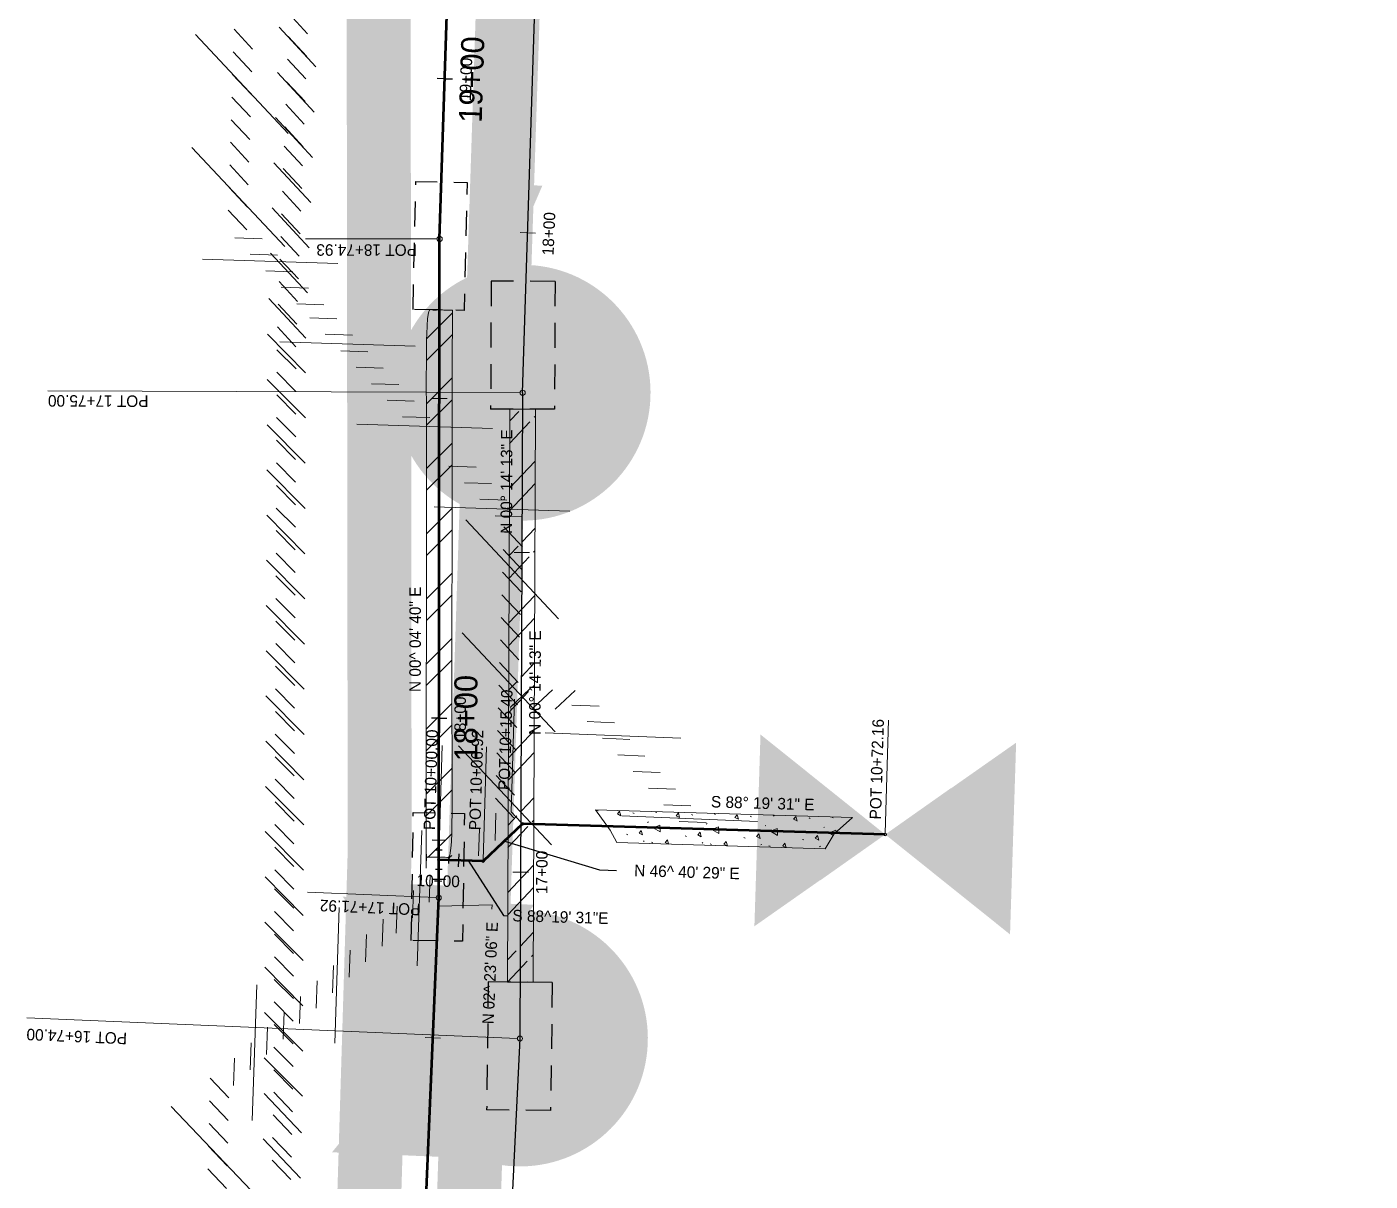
# Model space of a CAD drawing. Extents: x 2536931 to 2538613, y 7112513 to 7131087.
# Drawn here: x 2538304.2 to 2538514.2, y 7126585.4 to 7126765.9 of the extents above; entities that cross this region are included whole.
import ezdxf
from ezdxf.enums import TextEntityAlignment as Align

# ---------------------------------------------------------------- set-up
doc = ezdxf.new("R2010")
doc.units = 0
doc.header["$MEASUREMENT"] = 0
doc.linetypes.add('DGN Style 2', pattern=[6.486575, 3.891945, -2.59463])
for name, color, linetype, lineweight in [('C-BORE-PIT', 5, 'DGN Style 2', 30), ('C-PIPE-CASING', 6, 'Continuous', 13), ('C-SSWR-MHOL', 6, 'Continuous', 30), ('C-SSWR-MHOL-200SCALE', 6, 'Continuous', 30), ('C-SSWR-MHOL-20SCALE', 6, 'Continuous', 30), ('C-SSWR-UGND', 1, 'Continuous', 30), ('C-SSWR-UGND-ABAN', 7, 'Continuous', 13), ('C-SSWR-UGND-ABAN-20-SCALE', 7, 'Continuous', 13), ('C-WATR-INST-100SCALE', 7, 'Continuous', 30), ('C-WATR-INST-200SCALE', 3, 'Continuous', 30), ('C-WATR-INST-20SCALE', 30, 'Continuous', 30), ('C-WATR-INST-40SCALE', 1, 'Continuous', 30), ('C-WATR-UGND', 4, 'Continuous', 53), ('C-WATR-UGND-ABANDON-100', 7, 'Continuous', 13), ('C-WATR-UGND-ABANDON-20', 7, 'Continuous', 13), ('CONCRETE REPAIR', 7, 'Continuous', 13), ('D_ALIGN_WL_20_SCALE', 7, 'Continuous', 30), ('D_ALIGN_WL_40_SCALE', 7, 'Continuous', 30), ('D_ALIGN_WL_POT_20_SCALE', 7, 'Continuous', 0), ('distance', 54, 'Continuous', 0)]:
    doc.layers.add(name, color=color, linetype=linetype, lineweight=lineweight)
doc.layers.add('C-WATR-UGND-OLD', color=56, linetype='Continuous', lineweight=53, plot=False)
doc.styles.add('L90', font='simplex.shx', dxfattribs={"height": 0.0075})
doc.styles.add('Style-BRIDGE', font='BRIDGE.shx')

# ---------------------------------------------------------------- blocks, each defined once
blk = doc.blocks.new('WVP40SC')
at = {"layer": 'C-WATR-INST-40SCALE', "extrusion": (0, 0, -1)}
blk.add_solid([(4, -3), (4, 3), (0, 0)], dxfattribs=at)
at = {"layer": 'C-WATR-INST-40SCALE'}
blk.add_solid([(0, 0), (4, -3), (4, 3)], dxfattribs=at)
blk = doc.blocks.new('WVP40SC_1')
at = {"layer": 'C-WATR-INST-20SCALE', "extrusion": (0, 0, -1)}
blk.add_solid([(4, -3), (4, 3), (0, 0)], dxfattribs=at)
at = {"layer": 'C-WATR-INST-20SCALE'}
blk.add_solid([(0, 0), (4, -3), (4, 3)], dxfattribs=at)
blk = doc.blocks.new('WVP40SC_2')
at = {"layer": 'C-WATR-INST-200SCALE', "extrusion": (0, 0, -1)}
blk.add_solid([(4, -3), (4, 3), (0, 0)], dxfattribs=at)
at = {"layer": 'C-WATR-INST-200SCALE'}
blk.add_solid([(0, 0), (4, -3), (4, 3)], dxfattribs=at)
blk = doc.blocks.new('WVP40SC_3')
at = {"layer": 'C-WATR-UGND-OLD', "extrusion": (0, 0, -1)}
blk.add_solid([(4, -3), (4, 3), (0, 0)], dxfattribs=at)
at = {"layer": 'C-WATR-UGND-OLD'}
blk.add_solid([(0, 0), (4, -3), (4, 3)], dxfattribs=at)
blk = doc.blocks.new('*U113')
at = {"layer": 'C-WATR-INST-20SCALE'}
for p, q in [((-1.03, 1.54), (0, 1.54)), ((-0.52, 1.54), (-0.52, 0)), ((1.04, 0.47), (1.01, -0.56)), ((-0.01, -1.54), (-1.04, -1.54)), ((-0.52, -1.54), (-0.52, 0)), ((1.02, -0.05), (-0.52, 0))]:
    blk.add_line(p, q, dxfattribs=at)
blk = doc.blocks.new('*U114')
at = {"layer": 'C-WATR-INST-40SCALE'}
for p, q in [((-2.07, 3.09), (-0.01, 3.08)), ((-1.04, 3.09), (-1.04, 0)), ((-1.05, -3.09), (-1.04, 0)), ((2.07, 0.93), (2.01, -1.12)), ((2.04, -0.09), (-1.04, 0)), ((-0.02, -3.09), (-2.07, -3.08))]:
    blk.add_line(p, q, dxfattribs=at)

msp = doc.modelspace()

# ---------------------------------------------------------------- hatches: boundary and pattern name
at = {"layer": 'C-PIPE-CASING', "lineweight": 13}
h = msp.add_hatch(dxfattribs=at)
h.set_pattern_fill('ANSI32', color=256, style=0)
h.set_pattern_definition([(224.922, (2538369.448, 7126658.9584), (5.1119, 15.2666), []), (224.922, (2538371.1425, 7126657.259), (5.1119, 15.2666), [])])
h.paths.add_polyline_path([(2538370.7, 7126721.63), (2538366.7, 7126721.72), (2538366.59, 7126636.12), (2538370.59, 7126636.05)])
h = msp.add_hatch(dxfattribs=at)
h.set_pattern_fill('ANSI32', color=256, style=0)
h.set_pattern_definition([(226.636, (2538375.41, 7126626.404), (5.3396, 16.13966), [14.4, -1]), (226.636, (2538377.155, 7126624.756), (5.3396, 16.13966), [14.4, -1])])
h.paths.add_polyline_path([(2538383.68, 7126706.16), (2538379.68, 7126706.17), (2538379.31, 7126616.55), (2538383.31, 7126616.53)])
at = {"layer": 'C-SSWR-MHOL'}
h = msp.add_hatch(color=256, dxfattribs=at)
edge = h.paths.add_edge_path()
edge.add_arc((2538381.69, 7126708.73), 4, 87.5172, 447.5172)
h = msp.add_hatch(color=256, dxfattribs=at)
edge = h.paths.add_edge_path()
edge.add_arc((2538381.27, 7126607.74), 4, 87.5172, 447.5172)
at = {"layer": 'C-SSWR-MHOL-200SCALE'}
h = msp.add_hatch(color=256, dxfattribs=at)
edge = h.paths.add_edge_path()
edge.add_arc((2538381.69, 7126708.73), 20, 87.5172, 447.5172)
h = msp.add_hatch(color=256, dxfattribs=at)
edge = h.paths.add_edge_path()
edge.add_arc((2538381.27, 7126607.74), 20, 87.5172, 447.5172)
at = {"layer": 'C-SSWR-MHOL-20SCALE'}
h = msp.add_hatch(color=256, dxfattribs=at)
edge = h.paths.add_edge_path()
edge.add_arc((2538381.69, 7126708.73), 2, 87.5172, 447.5172)
h = msp.add_hatch(color=256, dxfattribs=at)
edge = h.paths.add_edge_path()
edge.add_arc((2538381.27, 7126607.74), 2, 87.5172, 447.5172)
at = {"layer": 'CONCRETE REPAIR', "linetype": 'Continuous', "lineweight": 0}
h = msp.add_hatch(dxfattribs=at)
h.set_pattern_fill('CONCR2', color=256, style=0)
h.set_pattern_definition([(152.499, (2538406.2206, 7126642.2751), (18.07405, -10.536812), [0.61556, -91.2449]), (51.378, (2538405.6746, 7126642.55937), (-47.688198, -58.621107), [0.55305, -137.0636]), (-74.659, (2538406.0198, 7126642.9915), (-0.29448, -9.99566), [0.744, -30.6316]), (170.5654, (2538408.5956, 7126645.347), (63.99538, -11.889684), [1.2809, -72.9022]), (42.3638, (2538407.332, 7126645.557), (-9.478744, -9.725089), [1.1455, -113.9125]), (-67.013, (2538408.1784, 7126646.329), (8.8898, -10.26624), [1.0448, -20.9648]), (149.759, (2538403.1673, 7126640.0286), (8.8898, -10.26624), [1.281, -19.6402]), (21.838, (2538402.0607, 7126640.6737), (-27.84727, -9.18394), [1.1313, -48.9746]), (-86.9127, (2538403.1108, 7126641.0945), (6.239479, -100.227206), [1.0453, -109.3378]), (31.4574, (2538404.1585, 7126645.7741), (-28.14175, -19.1796), [0.1601, -54.7088]), (154.787, (2538402.3013, 7126648.3162), (27.25832, -10.80739), [0.2189, -49.887]), (154.787, (2538410.92, 7126644.5975), (27.25832, -10.80739), [0.2187, -49.8872]), (154.787, (2538408.2866, 7126642.654), (27.25832, -10.80739), [0.2189, -49.887]), (4.524, (2538406.3534, 7126647.9547), (9.184265, -0.270574), [0.201, -92.2241]), (154.787, (2538402.6566, 7126643.0419), (27.25832, -10.80739), [0.2187, -49.8872]), (154.787, (2538407.2774, 7126639.308), (27.25832, -10.80739), [0.2188, -49.8871]), (152.499, (2538409.6087, 7126639.2836), (18.07405, -10.53681), [0.6157, -91.2448]), (51.378, (2538409.0626, 7126639.56784), (-47.688198, -58.621107), [0.55327, -137.06337]), (-74.659, (2538409.408, 7126640), (-0.29448, -9.99566), [0.7441, -30.6314]), (152.499, (2538404.8041, 7126648.0871), (18.074052, -10.536812), [0.61556, -91.2449]), (51.378, (2538404.2581, 7126648.37135), (-47.688198, -58.621107), [0.55305, -137.0636]), (-74.659, (2538404.6033, 7126648.8034), (-0.29448, -9.99566), [0.744, -30.6316]), (31.457, (2538410.3862, 7126641.2338), (-28.14175, -19.1796), [0.1601, -54.7088]), (32.5367, (2538410.0279, 7126648.2568), (-28.141753, -19.179603), [0.1602, -88.7393])])
h.paths.add_polyline_path([(2538395.4, 7126640.34), (2538396.4, 7126638.38), (2538429.02, 7126637.42), (2538430.43, 7126639.75), (2538433.28, 7126642.3), (2538393.07, 7126643.48)])

# ---------------------------------------------------------------- linework, layer by layer
at = {"layer": 'C-BORE-PIT'}
for p, q in [((2538376.76, 7126726.18), (2538376.68, 7126706.18)), ((2538386.76, 7126726.14), (2538376.76, 7126726.18)), ((2538386.76, 7126726.14), (2538386.68, 7126706.14)), ((2538386.68, 7126706.14), (2538376.68, 7126706.18)), ((2538376.31, 7126616.6), (2538376.06, 7126596.6)), ((2538386.31, 7126616.48), (2538376.31, 7126616.6)), ((2538386.31, 7126616.48), (2538386.06, 7126596.48)), ((2538386.06, 7126596.48), (2538376.06, 7126596.6))]:
    msp.add_line(p, q, dxfattribs=at)
at = {"layer": 'C-BORE-PIT', "flags": 128}
for points in [[(2538364.55, 7126721.77), (2538364.99, 7126741.76), (2538372.99, 7126741.59), (2538372.55, 7126721.59)], [(2538364.28, 7126623.08), (2538364.59, 7126643.08), (2538372.59, 7126642.95), (2538372.28, 7126622.96)]]:
    msp.add_lwpolyline(points, close=True, dxfattribs=at)
at = {"layer": 'C-PIPE-CASING', "lineweight": 13, "flags": 128}
msp.add_lwpolyline([(2538379.68, 7126706.17), (2538379.31, 7126616.56), (2538383.31, 7126616.55), (2538383.68, 7126706.16)], close=True, dxfattribs=at)
at = {"layer": 'C-PIPE-CASING', "linetype": 'Continuous', "lineweight": 13}
msp.add_open_spline([(2538370.7, 7126721.63), (2538366.7, 7126721.72), (2538366.59, 7126636.12), (2538370.59, 7126636.05), (2538370.7, 7126721.63)], degree=1, dxfattribs=at)
at = {"layer": 'C-SSWR-UGND'}
for p, q in [((2538381.69, 7126708.73), (2538396.35, 7127173.5)), ((2538381.69, 7126708.73), (2538381.27, 7126607.74)), ((2538381.27, 7126607.74), (2538364.27, 7126259.15))]:
    msp.add_line(p, q, dxfattribs=at)
at = {"layer": 'C-SSWR-UGND', "extrusion": (0, 0, -1)}
msp.add_solid([(-2538380.66, 7126741.24), (-2538382.55, 7126735.98), (-2538384.77, 7126741.11)], dxfattribs=at)
at = {"layer": 'C-SSWR-UGND-ABAN', "linetype": 'Continuous'}
for p, q in [((2538343.59, 7126765.89), (2538349.37, 7126759.67)), ((2538343.33, 7126758.82), (2538349.1, 7126752.6)), ((2538343.06, 7126751.75), (2538348.83, 7126745.53)), ((2538342.8, 7126744.69), (2538348.57, 7126738.47)), ((2538342.53, 7126737.62), (2538348.3, 7126731.4)), ((2538342.27, 7126730.56), (2538348.04, 7126724.33)), ((2538342, 7126723.49), (2538347.77, 7126717.27)), ((2538341.78, 7126717.87), (2538347.75, 7126711.85)), ((2538341.75, 7126710.8), (2538347.72, 7126704.78)), ((2538341.72, 7126703.73), (2538347.69, 7126697.71)), ((2538341.69, 7126696.66), (2538347.66, 7126690.64)), ((2538341.66, 7126689.59), (2538347.63, 7126683.56)), ((2538341.62, 7126682.52), (2538347.6, 7126676.49)), ((2538341.59, 7126675.45), (2538347.57, 7126669.42)), ((2538341.56, 7126668.38), (2538347.54, 7126662.35)), ((2538341.53, 7126661.31), (2538347.51, 7126655.28)), ((2538341.5, 7126654.24), (2538347.48, 7126648.21)), ((2538341.47, 7126647.16), (2538347.45, 7126641.14)), ((2538341.44, 7126640.09), (2538347.41, 7126634.07)), ((2538341.41, 7126633.02), (2538347.38, 7126627)), ((2538341.38, 7126625.95), (2538347.35, 7126619.93)), ((2538341.35, 7126618.88), (2538347.32, 7126612.85)), ((2538341.32, 7126611.81), (2538347.29, 7126605.78)), ((2538341.29, 7126604.74), (2538347.26, 7126598.71)), ((2538341.27, 7126599.12), (2538347.11, 7126592.97)), ((2538341.09, 7126592.05), (2538346.93, 7126585.9))]:
    msp.add_line(p, q, dxfattribs=at)
at = {"layer": 'C-SSWR-UGND-ABAN-20-SCALE', "linetype": 'Continuous'}
for p, q in [((2538345.17, 7126767.96), (2538348.06, 7126764.85)), ((2538345.04, 7126764.43), (2538347.92, 7126761.32)), ((2538344.91, 7126760.9), (2538347.79, 7126757.79)), ((2538344.77, 7126757.36), (2538347.66, 7126754.25)), ((2538344.64, 7126753.83), (2538347.53, 7126750.72)), ((2538344.51, 7126750.3), (2538347.39, 7126747.19)), ((2538344.4, 7126747.3), (2538347.28, 7126744.19)), ((2538344.26, 7126743.77), (2538347.15, 7126740.66)), ((2538344.13, 7126740.23), (2538347.02, 7126737.12)), ((2538344, 7126736.7), (2538346.88, 7126733.59)), ((2538343.87, 7126733.17), (2538346.75, 7126730.06)), ((2538343.73, 7126729.63), (2538346.62, 7126726.52)), ((2538343.6, 7126726.1), (2538346.49, 7126722.99)), ((2538343.47, 7126722.57), (2538346.36, 7126719.46)), ((2538343.34, 7126719.04), (2538346.22, 7126715.92)), ((2538343.27, 7126715.45), (2538346.25, 7126712.44)), ((2538343.25, 7126711.92), (2538346.24, 7126708.9)), ((2538343.24, 7126708.38), (2538346.22, 7126705.37)), ((2538343.22, 7126704.84), (2538346.21, 7126701.83)), ((2538343.21, 7126701.31), (2538346.19, 7126698.3)), ((2538343.19, 7126697.77), (2538346.18, 7126694.76)), ((2538343.18, 7126694.24), (2538346.16, 7126691.22)), ((2538343.16, 7126690.7), (2538346.15, 7126687.69)), ((2538343.15, 7126687.17), (2538346.13, 7126684.15)), ((2538343.13, 7126683.63), (2538346.12, 7126680.62)), ((2538343.11, 7126680.1), (2538346.1, 7126677.08)), ((2538343.1, 7126676.56), (2538346.09, 7126673.55)), ((2538343.08, 7126673.02), (2538346.07, 7126670.01)), ((2538343.07, 7126669.49), (2538346.06, 7126666.48)), ((2538343.05, 7126665.95), (2538346.04, 7126662.94)), ((2538343.04, 7126662.42), (2538346.02, 7126659.41)), ((2538343.02, 7126658.88), (2538346.01, 7126655.87)), ((2538343.01, 7126655.35), (2538345.99, 7126652.33)), ((2538342.99, 7126651.81), (2538345.98, 7126648.8)), ((2538342.98, 7126648.28), (2538345.96, 7126645.26)), ((2538342.96, 7126644.74), (2538345.95, 7126641.73)), ((2538342.95, 7126641.21), (2538345.93, 7126638.19)), ((2538342.93, 7126637.67), (2538345.92, 7126634.66)), ((2538342.91, 7126634.13), (2538345.9, 7126631.12)), ((2538342.9, 7126631.13), (2538345.89, 7126628.12)), ((2538342.89, 7126627.6), (2538345.87, 7126624.59)), ((2538342.87, 7126624.06), (2538345.86, 7126621.05)), ((2538342.86, 7126620.53), (2538345.84, 7126617.51)), ((2538342.84, 7126616.99), (2538345.83, 7126613.98)), ((2538342.83, 7126613.46), (2538345.81, 7126610.44)), ((2538342.81, 7126609.92), (2538345.8, 7126606.91)), ((2538342.79, 7126606.39), (2538345.78, 7126603.37)), ((2538342.78, 7126602.85), (2538345.77, 7126599.84)), ((2538342.78, 7126599.35), (2538345.7, 7126596.27)), ((2538342.69, 7126595.81), (2538345.61, 7126592.74)), ((2538342.59, 7126592.28), (2538345.52, 7126589.2)), ((2538342.5, 7126588.74), (2538345.42, 7126585.67))]:
    msp.add_line(p, q, dxfattribs=at)
at = {"layer": 'C-WATR-UGND'}
for p, q in [((2538368.71, 7126732.77), (2538423.09, 7128457.03)), ((2538368.57, 7126629.76), (2538368.71, 7126732.77)), ((2538381.67, 7126641.31), (2538375.5, 7126635.49)), ((2538353.1, 7126258.17), (2538368.57, 7126629.76))]:
    msp.add_line(p, q, dxfattribs=at)
at = {"layer": 'C-WATR-UGND', "flags": 128}
for points in [[(2538438.4, 7126639.65), (2538381.67, 7126641.31)], [(2538375.5, 7126635.49), (2538368.58, 7126635.69)]]:
    msp.add_lwpolyline(points, dxfattribs=at)
at = {"layer": 'C-WATR-UGND-ABANDON-100'}
for p, q in [((2538345.04, 7126749.27), (2538330.53, 7126764.74)), ((2538344.48, 7126731.6), (2538329.96, 7126747.07)), ((2538352.8, 7126728.92), (2538331.6, 7126729.62)), ((2538364.89, 7126716.02), (2538343.69, 7126716.71)), ((2538376.97, 7126703.12), (2538355.77, 7126703.81)), ((2538389.06, 7126690.22), (2538367.86, 7126690.91)), ((2538387.32, 7126673.37), (2538372.8, 7126688.84)), ((2538386.75, 7126655.7), (2538372.24, 7126671.17)), ((2538406.42, 7126654.7), (2538385.23, 7126655.56)), ((2538386.19, 7126638.03), (2538371.68, 7126653.5)), ((2538418.4, 7126641.7), (2538397.21, 7126642.56)), ((2538365.9, 7126640.29), (2538365.21, 7126619.09)), ((2538353, 7126628.21), (2538352.31, 7126607.01)), ((2538340.1, 7126616.12), (2538339.41, 7126594.92)), ((2538326.7, 7126597.11), (2538341.34, 7126581.76))]:
    msp.add_line(p, q, dxfattribs=at)
at = {"layer": 'C-WATR-UGND-ABANDON-20', "linetype": 'Continuous'}
for p, q in [((2538336.55, 7126765.56), (2538339.46, 7126762.47)), ((2538336.44, 7126762.03), (2538339.34, 7126758.93)), ((2538336.33, 7126758.49), (2538339.23, 7126755.4)), ((2538336.22, 7126754.96), (2538339.12, 7126751.86)), ((2538336.1, 7126751.42), (2538339.01, 7126748.33)), ((2538335.99, 7126747.89), (2538338.89, 7126744.8)), ((2538335.88, 7126744.36), (2538338.78, 7126741.26)), ((2538335.77, 7126740.82), (2538338.67, 7126737.73)), ((2538335.65, 7126737.29), (2538338.56, 7126734.2)), ((2538336.69, 7126732.96), (2538340.93, 7126732.82)), ((2538339.1, 7126730.38), (2538343.34, 7126730.24)), ((2538341.52, 7126727.8), (2538345.76, 7126727.66)), ((2538343.94, 7126725.22), (2538348.18, 7126725.08)), ((2538346.35, 7126722.64), (2538350.6, 7126722.5)), ((2538348.41, 7126720.45), (2538352.65, 7126720.31)), ((2538350.82, 7126717.87), (2538355.06, 7126717.73)), ((2538353.24, 7126715.29), (2538357.48, 7126715.15)), ((2538355.66, 7126712.71), (2538359.9, 7126712.57)), ((2538358.07, 7126710.13), (2538362.32, 7126709.99)), ((2538360.49, 7126707.55), (2538364.73, 7126707.41)), ((2538362.91, 7126704.97), (2538367.15, 7126704.83)), ((2538370.16, 7126697.23), (2538374.4, 7126697.09)), ((2538372.58, 7126694.65), (2538376.82, 7126694.51)), ((2538375, 7126692.07), (2538379.24, 7126691.93)), ((2538377.41, 7126689.49), (2538381.65, 7126689.35)), ((2538378.77, 7126687.74), (2538381.67, 7126684.64)), ((2538378.66, 7126684.2), (2538381.56, 7126681.11)), ((2538378.55, 7126680.67), (2538381.45, 7126677.57)), ((2538378.43, 7126677.13), (2538381.34, 7126674.04)), ((2538378.32, 7126673.6), (2538381.22, 7126670.51)), ((2538378.21, 7126670.07), (2538381.11, 7126666.97)), ((2538378.09, 7126666.53), (2538381, 7126663.44)), ((2538377.98, 7126663), (2538380.89, 7126659.91)), ((2538379.74, 7126659.49), (2538382.83, 7126662.4)), ((2538383.27, 7126659.38), (2538386.36, 7126662.28)), ((2538386.8, 7126659.27), (2538389.9, 7126662.17)), ((2538377.87, 7126659.47), (2538380.77, 7126656.37)), ((2538389.4, 7126659.89), (2538393.64, 7126659.72)), ((2538391.79, 7126657.29), (2538396.03, 7126657.12)), ((2538377.76, 7126655.93), (2538380.66, 7126652.84)), ((2538394.19, 7126654.69), (2538398.43, 7126654.52)), ((2538377.64, 7126652.4), (2538380.55, 7126649.3)), ((2538396.58, 7126652.09), (2538400.82, 7126651.92)), ((2538377.53, 7126648.86), (2538380.43, 7126645.77)), ((2538398.98, 7126649.49), (2538403.22, 7126649.32)), ((2538401.38, 7126646.89), (2538405.62, 7126646.72)), ((2538377.42, 7126645.33), (2538380.32, 7126642.24)), ((2538403.77, 7126644.29), (2538408.01, 7126644.12)), ((2538377.52, 7126642.96), (2538377.38, 7126638.72)), ((2538406.17, 7126641.69), (2538410.41, 7126641.52)), ((2538374.94, 7126640.54), (2538374.8, 7126636.3)), ((2538367.2, 7126633.29), (2538367.06, 7126629.05)), ((2538364.62, 7126630.87), (2538364.48, 7126626.63)), ((2538362.04, 7126628.46), (2538361.9, 7126624.22)), ((2538359.85, 7126626.41), (2538359.71, 7126622.17)), ((2538357.27, 7126623.99), (2538357.13, 7126619.75)), ((2538354.69, 7126621.57), (2538354.55, 7126617.33)), ((2538352.11, 7126619.15), (2538351.97, 7126614.91)), ((2538349.53, 7126616.74), (2538349.39, 7126612.5)), ((2538346.95, 7126614.32), (2538346.81, 7126610.08)), ((2538344.37, 7126611.9), (2538344.23, 7126607.66)), ((2538341.79, 7126609.49), (2538341.65, 7126605.25)), ((2538339.21, 7126607.07), (2538339.07, 7126602.83)), ((2538336.63, 7126604.65), (2538336.49, 7126600.41)), ((2538332.81, 7126601.52), (2538335.73, 7126598.45)), ((2538332.72, 7126597.99), (2538335.65, 7126594.92)), ((2538332.64, 7126594.45), (2538335.56, 7126591.38)), ((2538332.55, 7126590.92), (2538335.48, 7126587.85)), ((2538332.47, 7126587.38), (2538335.39, 7126584.31))]:
    msp.add_line(p, q, dxfattribs=at)
at = {"layer": 'CONCRETE REPAIR', "linetype": 'Continuous', "flags": 128}
msp.add_lwpolyline([(2538395.4, 7126640.34), (2538396.4, 7126638.38), (2538429.02, 7126637.42), (2538430.43, 7126639.75), (2538433.28, 7126642.3), (2538393.07, 7126643.48)], close=True, dxfattribs=at)
at = {"layer": 'D_ALIGN_WL_20_SCALE', "color": 6, "lineweight": 13}
for p, q in [((2538369.5, 7126757.83), (2538368.3, 7126757.87)), ((2538369.5, 7126757.83), (2538370.7, 7126757.79)), ((2538368.68, 7126707.84), (2538367.48, 7126707.84)), ((2538368.68, 7126707.84), (2538369.88, 7126707.84)), ((2538368.61, 7126657.84), (2538367.41, 7126657.85)), ((2538368.61, 7126657.84), (2538369.81, 7126657.84)), ((2538376.9, 7126628.62), (2538368.52, 7126628.46)), ((2538376.88, 7126627.96), (2538376.9, 7126628.62)), ((2538367.65, 7126607.86), (2538366.45, 7126607.91)), ((2538367.65, 7126607.86), (2538368.85, 7126607.81))]:
    msp.add_line(p, q, dxfattribs=at)
at = {"layer": 'D_ALIGN_WL_20_SCALE', "color": 2, "lineweight": 13}
for p, q in [((2538382.48, 7126733.72), (2538381.28, 7126733.76)), ((2538382.48, 7126733.72), (2538383.68, 7126733.68)), ((2538381.58, 7126683.73), (2538380.38, 7126683.74)), ((2538381.58, 7126683.73), (2538382.78, 7126683.73)), ((2538381.38, 7126633.73), (2538380.18, 7126633.74)), ((2538381.38, 7126633.73), (2538382.58, 7126633.73))]:
    msp.add_line(p, q, dxfattribs=at)
at = {"layer": 'D_ALIGN_WL_20_SCALE', "color": 32, "linetype": 'Continuous'}
for p, q in [((2538393.75, 7126634.05), (2538378.77, 7126638.58)), ((2538373.16, 7126635.56), (2538378.7, 7126626.96)), ((2538396.37, 7126633.97), (2538393.75, 7126634.05)), ((2538378.7, 7126626.96), (2538379.39, 7126626.94))]:
    msp.add_line(p, q, dxfattribs=at)
at = {"layer": 'D_ALIGN_WL_40_SCALE', "color": 6}
for p, q in [((2538369.5, 7126757.83), (2538368.3, 7126757.87)), ((2538369.5, 7126757.83), (2538370.7, 7126757.79)), ((2538368.61, 7126657.84), (2538367.41, 7126657.85)), ((2538368.61, 7126657.84), (2538369.81, 7126657.84))]:
    msp.add_line(p, q, dxfattribs=at)
at = {"layer": 'D_ALIGN_WL_POT_20_SCALE', "color": 6, "lineweight": 13}
for p, q in [((2538368.31, 7126732.77), (2538347.71, 7126732.8)), ((2538368.17, 7126629.78), (2538348.06, 7126630.63))]:
    msp.add_line(p, q, dxfattribs=at)
at = {"layer": 'D_ALIGN_WL_POT_20_SCALE', "color": 2, "lineweight": 13}
for p, q in [((2538381.29, 7126708.74), (2538307.44, 7126709.04)), ((2538380.87, 7126607.75), (2538304.15, 7126610.98))]:
    msp.add_line(p, q, dxfattribs=at)
at = {"layer": 'D_ALIGN_WL_POT_20_SCALE', "color": 30, "linetype": 'Continuous', "lineweight": 13}
for p, q in [((2538379.91, 7126643.17), (2538380.43, 7126660.81)), ((2538438.4, 7126639.85), (2538438.92, 7126657.52)), ((2538368.59, 7126635.89), (2538369.1, 7126653.58)), ((2538375.5, 7126635.69), (2538376.02, 7126653.34)), ((2538381.53, 7126641.46), (2538379.91, 7126643.17))]:
    msp.add_line(p, q, dxfattribs=at)
at = {"layer": 'D_ALIGN_WL_POT_20_SCALE', "color": 6, "lineweight": 13}
for centre in [(2538368.71, 7126732.77), (2538368.57, 7126629.76)]:
    msp.add_circle(centre, 0.4, dxfattribs=at)
at = {"layer": 'D_ALIGN_WL_POT_20_SCALE', "color": 2, "lineweight": 13}
for centre in [(2538381.69, 7126708.73), (2538381.27, 7126607.74)]:
    msp.add_circle(centre, 0.4, dxfattribs=at)
at = {"layer": 'D_ALIGN_WL_POT_20_SCALE', "color": 30, "linetype": 'Continuous', "lineweight": 13}
for centre in [(2538381.67, 7126641.31), (2538438.4, 7126639.65), (2538368.58, 7126635.69), (2538375.5, 7126635.49)]:
    msp.add_circle(centre, 0.2, dxfattribs=at)
at = {"layer": 'distance', "color": 7, "linetype": 'Continuous', "lineweight": 0, "const_width": 10}
for points in [[(2538509.23, 7129167.85), (2538386.36, 7128095.99), (2538358.75, 7127119.82), (2538359.33, 7126636.89), (2538336.27, 7125875.85)], [(2538350.05, 7125872.84), (2538429.93, 7128312.9), (2538436.68, 7128453.75), (2538506.78, 7129126.31)]]:
    msp.add_lwpolyline(points, dxfattribs=at)

# ---------------------------------------------------------------- block references
at = {"layer": 'C-WATR-INST-100SCALE', "xscale": 2.5, "yscale": 2.5, "zscale": 2.5}
for p, rotation in [((2538438.4, 7126639.65), 178.3253525345622), ((2538368.23, 7126621.7), 267.7376353871206)]:
    msp.add_blockref('WVP40SC_3', p, dxfattribs=dict(at, rotation=rotation))
at = {"layer": 'C-WATR-INST-200SCALE'}
for p, xscale, yscale, zscale, rotation in [((2538438.4, 7126639.65), 5.000000000000001, 5.000000000000001, 5.000000000000001, 358.175074568125), ((2538367.7, 7126609.3), 5.000000000000002, 5.000000000000002, 5.000000000000002, 87.58735742068329)]:
    msp.add_blockref('WVP40SC_2', p, dxfattribs=dict(at, xscale=xscale, yscale=yscale, zscale=zscale, rotation=rotation))
at = {"layer": 'C-WATR-INST-20SCALE'}
for p, xscale, yscale, zscale, rotation in [((2538438.4, 7126639.65), 0.4999999999999999, 0.5, 0.5, 358.175074568125), ((2538368.4, 7126625.7), 0.5000000000000001, 0.5000000000000001, 0.5000000000000001, 87.58735740105304)]:
    msp.add_blockref('WVP40SC_1', p, dxfattribs=dict(at, xscale=xscale, yscale=yscale, zscale=zscale, rotation=rotation))
msp.add_blockref('*U113', (2538369.1, 7126635.69), dxfattribs=at)
at = {"layer": 'C-WATR-INST-40SCALE'}
for p, rotation in [((2538438.4, 7126639.65), 358.175074568125), ((2538368.4, 7126625.7), 87.58735742068329)]:
    msp.add_blockref('WVP40SC', p, dxfattribs=dict(at, rotation=rotation))
msp.add_blockref('*U114', (2538369.62, 7126635.7), dxfattribs=at)

# ---------------------------------------------------------------- texts
at = {"layer": 'D_ALIGN_WL_20_SCALE', "color": 2, "lineweight": 13, "style": 'Style-BRIDGE'}
for s, rotation, p in [('18+00', 87.5892, (2538384.87, 7126733.63)), ('N 00%%d 14\' 13" E', 89.7629, (2538378.26, 7126694.84)), ('N 00%%d 14\' 13" E', 89.7629, (2538382.72, 7126663.4)), ('17+00', 89.7629, (2538383.78, 7126633.72))]:
    msp.add_text(s, height=1.8, rotation=rotation, dxfattribs=at).set_placement(p, align=Align.TOP_CENTER)
at = {"layer": 'D_ALIGN_WL_20_SCALE', "color": 30, "linetype": 'Continuous', "lineweight": 13, "style": 'Style-BRIDGE'}
for s, p in [('S 88%%d 19\' 31" E', (2538419.26, 7126645.45)), ('10+00', (2538368.51, 7126633.29))]:
    msp.add_text(s, height=1.8, rotation=358.3254, dxfattribs=at).set_placement(p, align=Align.TOP_CENTER)
at = {"layer": 'D_ALIGN_WL_20_SCALE', "color": 6, "lineweight": 13, "char_height": 1.8, "attachment_point": 2, "line_spacing_factor": 0.722892, "style": 'L90'}
for s, insert, rotation in [('\\FBRIDGE.shx;19+00', (2538371.9, 7126757.76), 88.1937), ('\\FBRIDGE.shx;N 00^  04\' 40" E', (2538363.97, 7126670.17), 89.9223), ('\\FBRIDGE.shx;18+00', (2538371.01, 7126657.84), 89.9223), ('\\FBRIDGE.shx;\\W0.968877x;N 02^  23\' 06" E', (2538375.7, 7126618.02), 87.5874)]:
    msp.add_mtext(s, dxfattribs=dict(at, insert=insert, rotation=rotation))
at = {"layer": 'D_ALIGN_WL_20_SCALE', "color": 30, "linetype": 'Continuous', "lineweight": 13, "insert": (2538407.41, 7126634.68), "char_height": 1.8, "attachment_point": 2, "rotation": 358.3254, "line_spacing_factor": 0.722892, "style": 'Style-BRIDGE'}
msp.add_mtext('N 46^  40\' 29" E^J', dxfattribs=at)
at = {"layer": 'D_ALIGN_WL_20_SCALE', "color": 30, "linetype": 'Continuous', "lineweight": 13, "insert": (2538387.62, 7126627.66), "char_height": 1.8, "width": 19.6016, "attachment_point": 2, "rotation": 358.3254, "line_spacing_factor": 0.722892, "style": 'Style-BRIDGE'}
msp.add_mtext('S 88^ 19\' 31"E', dxfattribs=at)
at = {"layer": 'D_ALIGN_WL_40_SCALE', "color": 6, "char_height": 3.6, "attachment_point": 2, "line_spacing_factor": 0.722892, "style": 'L90'}
for s, insert, rotation in [('\\FBRIDGE.shx;19+00', (2538371.9, 7126757.76), 88.1937), ('\\FBRIDGE.shx;18+00', (2538371.01, 7126657.84), 89.9223)]:
    msp.add_mtext(s, dxfattribs=dict(at, insert=insert, rotation=rotation))
at = {"layer": 'D_ALIGN_WL_POT_20_SCALE', "color": 6, "lineweight": 13, "style": 'Style-BRIDGE'}
for s, rotation, p in [('POT 18+74.93', 179.9223, (2538357.29, 7126730.14)), ('POT 17+71.92', 177.5874, (2538357.8, 7126627.32))]:
    msp.add_text(s, height=1.8, rotation=rotation, dxfattribs=at).set_placement(p, align=Align.TOP_CENTER)
at = {"layer": 'D_ALIGN_WL_POT_20_SCALE', "color": 2, "lineweight": 13, "style": 'Style-BRIDGE'}
for s, rotation, p in [('POT 17+75.00', 179.7629, (2538315.31, 7126706.53)), ('POT 16+74.00', 177.5892, (2538311.92, 7126607.16))]:
    msp.add_text(s, height=1.8, rotation=rotation, dxfattribs=at).set_placement(p, align=Align.TOP_CENTER)
at = {"layer": 'D_ALIGN_WL_POT_20_SCALE', "color": 30, "linetype": 'Continuous', "lineweight": 13, "style": 'Style-BRIDGE'}
for s, p in [('POT 10+15.40', (2538378.1, 7126654.48)), ('POT 10+72.16', (2538436.17, 7126649.88)), ('POT 10+00.00', (2538366.42, 7126648.23)), ('POT 10+06.92', (2538373.53, 7126648.2))]:
    msp.add_text(s, height=1.8, rotation=88.3254, dxfattribs=at).set_placement(p, align=Align.TOP_CENTER)

doc.saveas('drawing.dxf')
